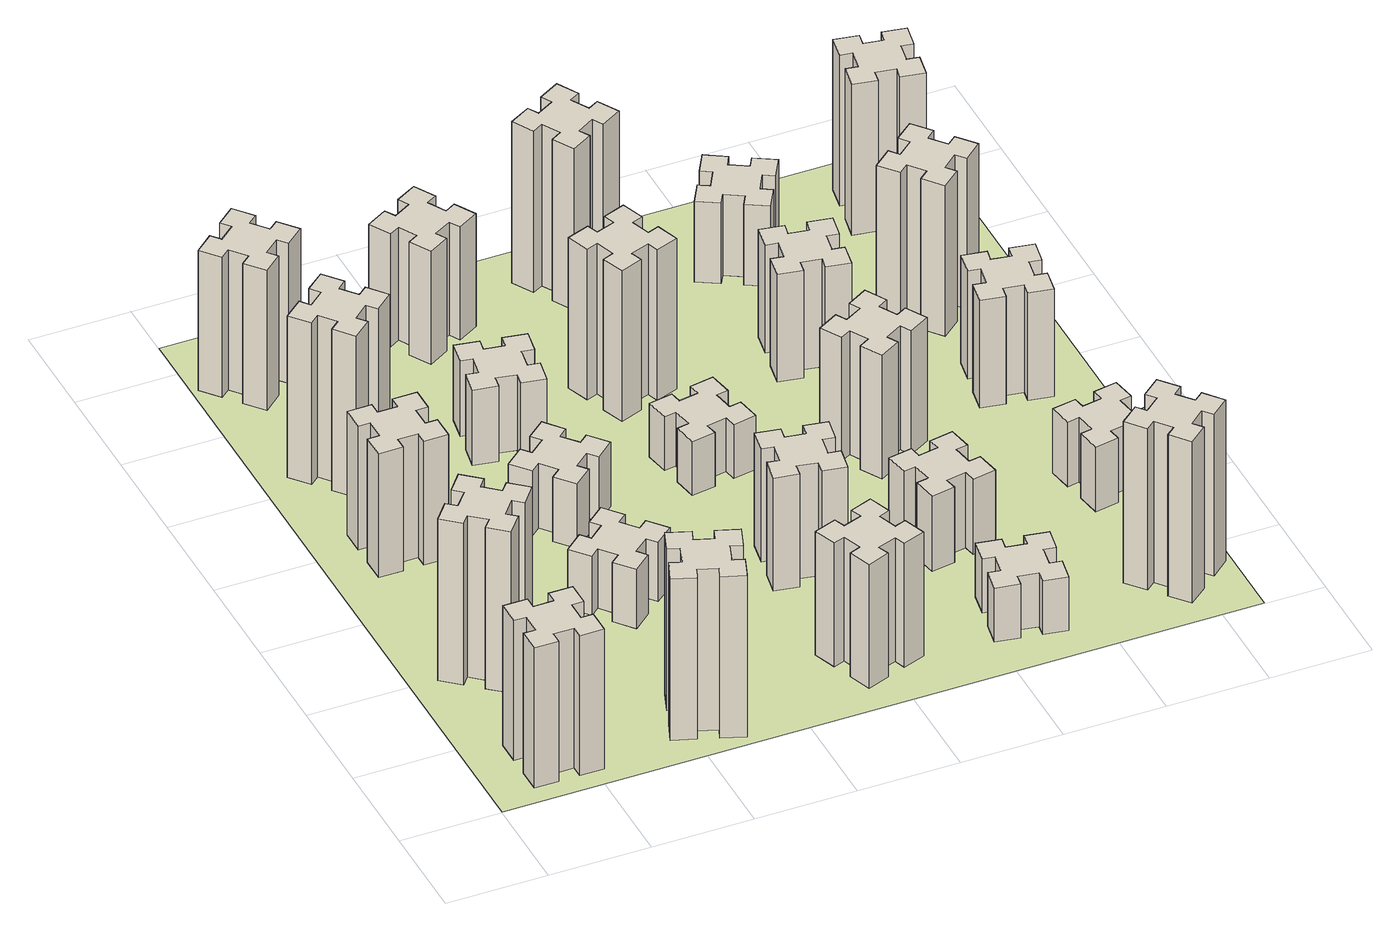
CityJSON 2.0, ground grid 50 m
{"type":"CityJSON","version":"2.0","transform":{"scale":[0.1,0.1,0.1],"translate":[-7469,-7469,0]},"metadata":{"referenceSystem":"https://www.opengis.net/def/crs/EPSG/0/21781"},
"CityObjects":{
"building1":{"type":"Building","attributes":{"class":"1000","function":"1000","usage":"1000","yearOfConstruction":2016,"roofType":"1000","measuredHeight":78,"storeysAboveGround":30,"storeysBelowGround":0},"geometry":[{"type":"Solid","lod":"1","boundaries":[[[[0,1,2,3,4,5,6,7,8,9,10,11,12,13,14,15,16,17,18,19]],[[17,16,20,21]],[[16,15,22,20]],[[15,14,23,22]],[[14,13,24,23]],[[13,12,25,24]],[[12,11,26,25]],[[11,10,27,26]],[[10,9,28,27]],[[9,8,29,28]],[[8,7,30,29]],[[7,6,31,30]],[[6,5,32,31]],[[5,4,33,32]],[[4,3,34,33]],[[3,2,35,34]],[[2,1,36,35]],[[1,0,37,36]],[[0,19,38,37]],[[19,18,39,38]],[[18,17,21,39]],[[24,25,26,27,28,29,30,31,32,33,34,35,36,37,38,39,21,20,22,23]]]]}]},
"building2":{"type":"Building","attributes":{"class":"1000","function":"1000","usage":"1000","yearOfConstruction":2016,"roofType":"1000","measuredHeight":90,"storeysAboveGround":30,"storeysBelowGround":0},"geometry":[{"type":"Solid","lod":"1","boundaries":[[[[40,41,42,43,44,45,46,47,48,49,50,51,52,53,54,55,56,57,58,59]],[[57,56,60,61]],[[56,55,62,60]],[[55,54,63,62]],[[54,53,64,63]],[[53,52,65,64]],[[52,51,66,65]],[[51,50,67,66]],[[50,49,68,67]],[[49,48,69,68]],[[48,47,70,69]],[[47,46,71,70]],[[46,45,72,71]],[[45,44,73,72]],[[44,43,74,73]],[[43,42,75,74]],[[42,41,76,75]],[[41,40,77,76]],[[40,59,78,77]],[[59,58,79,78]],[[58,57,61,79]],[[64,65,66,67,68,69,70,71,72,73,74,75,76,77,78,79,61,60,62,63]]]]}]},
"building3":{"type":"Building","attributes":{"class":"1000","function":"1000","usage":"1000","yearOfConstruction":2016,"roofType":"1000","measuredHeight":69,"storeysAboveGround":30,"storeysBelowGround":0},"geometry":[{"type":"Solid","lod":"1","boundaries":[[[[80,81,82,83,84,85,86,87,88,89,90,91,92,93,94,95,96,97,98,99]],[[97,96,100,101]],[[96,95,102,100]],[[95,94,103,102]],[[94,93,104,103]],[[93,92,105,104]],[[92,91,106,105]],[[91,90,107,106]],[[90,89,108,107]],[[89,88,109,108]],[[88,87,110,109]],[[87,86,111,110]],[[86,85,112,111]],[[85,84,113,112]],[[84,83,114,113]],[[83,82,115,114]],[[82,81,116,115]],[[81,80,117,116]],[[80,99,118,117]],[[99,98,119,118]],[[98,97,101,119]],[[104,105,106,107,108,109,110,111,112,113,114,115,116,117,118,119,101,100,102,103]]]]}]},
"building4":{"type":"Building","attributes":{"class":"1000","function":"1000","usage":"1000","yearOfConstruction":2016,"roofType":"1000","measuredHeight":90,"storeysAboveGround":30,"storeysBelowGround":0},"geometry":[{"type":"Solid","lod":"1","boundaries":[[[[120,121,122,123,124,125,126,127,128,129,130,131,132,133,134,135,136,137,138,139]],[[137,136,140,141]],[[136,135,142,140]],[[135,134,143,142]],[[134,133,144,143]],[[133,132,145,144]],[[132,131,146,145]],[[131,130,147,146]],[[130,129,148,147]],[[129,128,149,148]],[[128,127,150,149]],[[127,126,151,150]],[[126,125,152,151]],[[125,124,153,152]],[[124,123,154,153]],[[123,122,155,154]],[[122,121,156,155]],[[121,120,157,156]],[[120,139,158,157]],[[139,138,159,158]],[[138,137,141,159]],[[144,145,146,147,148,149,150,151,152,153,154,155,156,157,158,159,141,140,142,143]]]]}]},
"building5":{"type":"Building","attributes":{"class":"1000","function":"1000","usage":"1000","yearOfConstruction":2016,"roofType":"1000","measuredHeight":90,"storeysAboveGround":30,"storeysBelowGround":0},"geometry":[{"type":"Solid","lod":"1","boundaries":[[[[160,161,162,163,164,165,166,167,168,169,170,171,172,173,174,175,176,177,178,179]],[[177,176,180,181]],[[176,175,182,180]],[[175,174,183,182]],[[174,173,184,183]],[[173,172,185,184]],[[172,171,186,185]],[[171,170,187,186]],[[170,169,188,187]],[[169,168,189,188]],[[168,167,190,189]],[[167,166,191,190]],[[166,165,192,191]],[[165,164,193,192]],[[164,163,194,193]],[[163,162,195,194]],[[162,161,196,195]],[[161,160,197,196]],[[160,179,198,197]],[[179,178,199,198]],[[178,177,181,199]],[[184,185,186,187,188,189,190,191,192,193,194,195,196,197,198,199,181,180,182,183]]]]}]},
"building6":{"type":"Building","attributes":{"class":"1000","function":"1000","usage":"1000","yearOfConstruction":2016,"roofType":"1000","measuredHeight":78,"storeysAboveGround":30,"storeysBelowGround":0},"geometry":[{"type":"Solid","lod":"1","boundaries":[[[[200,201,202,203,204,205,206,207,208,209,210,211,212,213,214,215,216,217,218,219]],[[217,216,220,221]],[[216,215,222,220]],[[215,214,223,222]],[[214,213,224,223]],[[213,212,225,224]],[[212,211,226,225]],[[211,210,227,226]],[[210,209,228,227]],[[209,208,229,228]],[[208,207,230,229]],[[207,206,231,230]],[[206,205,232,231]],[[205,204,233,232]],[[204,203,234,233]],[[203,202,235,234]],[[202,201,236,235]],[[201,200,237,236]],[[200,219,238,237]],[[219,218,239,238]],[[218,217,221,239]],[[224,225,226,227,228,229,230,231,232,233,234,235,236,237,238,239,221,220,222,223]]]]}]},
"building7":{"type":"Building","attributes":{"class":"1000","function":"1000","usage":"1000","yearOfConstruction":2016,"roofType":"1000","measuredHeight":33,"storeysAboveGround":30,"storeysBelowGround":0},"geometry":[{"type":"Solid","lod":"1","boundaries":[[[[240,241,242,243,244,245,246,247,248,249,250,251,252,253,254,255,256,257,258,259]],[[257,256,260,261]],[[256,255,262,260]],[[255,254,263,262]],[[254,253,264,263]],[[253,252,265,264]],[[252,251,266,265]],[[251,250,267,266]],[[250,249,268,267]],[[249,248,269,268]],[[248,247,270,269]],[[247,246,271,270]],[[246,245,272,271]],[[245,244,273,272]],[[244,243,274,273]],[[243,242,275,274]],[[242,241,276,275]],[[241,240,277,276]],[[240,259,278,277]],[[259,258,279,278]],[[258,257,261,279]],[[264,265,266,267,268,269,270,271,272,273,274,275,276,277,278,279,261,260,262,263]]]]}]},
"building8":{"type":"Building","attributes":{"class":"1000","function":"1000","usage":"1000","yearOfConstruction":2016,"roofType":"1000","measuredHeight":36,"storeysAboveGround":30,"storeysBelowGround":0},"geometry":[{"type":"Solid","lod":"1","boundaries":[[[[280,281,282,283,284,285,286,287,288,289,290,291,292,293,294,295,296,297,298,299]],[[297,296,300,301]],[[296,295,302,300]],[[295,294,303,302]],[[294,293,304,303]],[[293,292,305,304]],[[292,291,306,305]],[[291,290,307,306]],[[290,289,308,307]],[[289,288,309,308]],[[288,287,310,309]],[[287,286,311,310]],[[286,285,312,311]],[[285,284,313,312]],[[284,283,314,313]],[[283,282,315,314]],[[282,281,316,315]],[[281,280,317,316]],[[280,299,318,317]],[[299,298,319,318]],[[298,297,301,319]],[[304,305,306,307,308,309,310,311,312,313,314,315,316,317,318,319,301,300,302,303]]]]}]},
"building9":{"type":"Building","attributes":{"class":"1000","function":"1000","usage":"1000","yearOfConstruction":2016,"roofType":"1000","measuredHeight":42,"storeysAboveGround":30,"storeysBelowGround":0},"geometry":[{"type":"Solid","lod":"1","boundaries":[[[[320,321,322,323,324,325,326,327,328,329,330,331,332,333,334,335,336,337,338,339]],[[337,336,340,341]],[[336,335,342,340]],[[335,334,343,342]],[[334,333,344,343]],[[333,332,345,344]],[[332,331,346,345]],[[331,330,347,346]],[[330,329,348,347]],[[329,328,349,348]],[[328,327,350,349]],[[327,326,351,350]],[[326,325,352,351]],[[325,324,353,352]],[[324,323,354,353]],[[323,322,355,354]],[[322,321,356,355]],[[321,320,357,356]],[[320,339,358,357]],[[339,338,359,358]],[[338,337,341,359]],[[344,345,346,347,348,349,350,351,352,353,354,355,356,357,358,359,341,340,342,343]]]]}]},
"building10":{"type":"Building","attributes":{"class":"1000","function":"1000","usage":"1000","yearOfConstruction":2016,"roofType":"1000","measuredHeight":69,"storeysAboveGround":30,"storeysBelowGround":0},"geometry":[{"type":"Solid","lod":"1","boundaries":[[[[360,361,362,363,364,365,366,367,368,369,370,371,372,373,374,375,376,377,378,379]],[[377,376,380,381]],[[376,375,382,380]],[[375,374,383,382]],[[374,373,384,383]],[[373,372,385,384]],[[372,371,386,385]],[[371,370,387,386]],[[370,369,388,387]],[[369,368,389,388]],[[368,367,390,389]],[[367,366,391,390]],[[366,365,392,391]],[[365,364,393,392]],[[364,363,394,393]],[[363,362,395,394]],[[362,361,396,395]],[[361,360,397,396]],[[360,379,398,397]],[[379,378,399,398]],[[378,377,381,399]],[[384,385,386,387,388,389,390,391,392,393,394,395,396,397,398,399,381,380,382,383]]]]}]},
"building11":{"type":"Building","attributes":{"class":"1000","function":"1000","usage":"1000","yearOfConstruction":2016,"roofType":"1000","measuredHeight":63,"storeysAboveGround":30,"storeysBelowGround":0},"geometry":[{"type":"Solid","lod":"1","boundaries":[[[[400,401,402,403,404,405,406,407,408,409,410,411,412,413,414,415,416,417,418,419]],[[417,416,420,421]],[[416,415,422,420]],[[415,414,423,422]],[[414,413,424,423]],[[413,412,425,424]],[[412,411,426,425]],[[411,410,427,426]],[[410,409,428,427]],[[409,408,429,428]],[[408,407,430,429]],[[407,406,431,430]],[[406,405,432,431]],[[405,404,433,432]],[[404,403,434,433]],[[403,402,435,434]],[[402,401,436,435]],[[401,400,437,436]],[[400,419,438,437]],[[419,418,439,438]],[[418,417,421,439]],[[424,425,426,427,428,429,430,431,432,433,434,435,436,437,438,439,421,420,422,423]]]]}]},
"building12":{"type":"Building","attributes":{"class":"1000","function":"1000","usage":"1000","yearOfConstruction":2016,"roofType":"1000","measuredHeight":63,"storeysAboveGround":30,"storeysBelowGround":0},"geometry":[{"type":"Solid","lod":"1","boundaries":[[[[440,441,442,443,444,445,446,447,448,449,450,451,452,453,454,455,456,457,458,459]],[[457,456,460,461]],[[456,455,462,460]],[[455,454,463,462]],[[454,453,464,463]],[[453,452,465,464]],[[452,451,466,465]],[[451,450,467,466]],[[450,449,468,467]],[[449,448,469,468]],[[448,447,470,469]],[[447,446,471,470]],[[446,445,472,471]],[[445,444,473,472]],[[444,443,474,473]],[[443,442,475,474]],[[442,441,476,475]],[[441,440,477,476]],[[440,459,478,477]],[[459,458,479,478]],[[458,457,461,479]],[[464,465,466,467,468,469,470,471,472,473,474,475,476,477,478,479,461,460,462,463]]]]}]},
"building13":{"type":"Building","attributes":{"class":"1000","function":"1000","usage":"1000","yearOfConstruction":2016,"roofType":"1000","measuredHeight":30,"storeysAboveGround":30,"storeysBelowGround":0},"geometry":[{"type":"Solid","lod":"1","boundaries":[[[[480,481,482,483,484,485,486,487,488,489,490,491,492,493,494,495,496,497,498,499]],[[497,496,500,501]],[[496,495,502,500]],[[495,494,503,502]],[[494,493,504,503]],[[493,492,505,504]],[[492,491,506,505]],[[491,490,507,506]],[[490,489,508,507]],[[489,488,509,508]],[[488,487,510,509]],[[487,486,511,510]],[[486,485,512,511]],[[485,484,513,512]],[[484,483,514,513]],[[483,482,515,514]],[[482,481,516,515]],[[481,480,517,516]],[[480,499,518,517]],[[499,498,519,518]],[[498,497,501,519]],[[504,505,506,507,508,509,510,511,512,513,514,515,516,517,518,519,501,500,502,503]]]]}]},
"building14":{"type":"Building","attributes":{"class":"1000","function":"1000","usage":"1000","yearOfConstruction":2016,"roofType":"1000","measuredHeight":84,"storeysAboveGround":30,"storeysBelowGround":0},"geometry":[{"type":"Solid","lod":"1","boundaries":[[[[520,521,522,523,524,525,526,527,528,529,530,531,532,533,534,535,536,537,538,539]],[[537,536,540,541]],[[536,535,542,540]],[[535,534,543,542]],[[534,533,544,543]],[[533,532,545,544]],[[532,531,546,545]],[[531,530,547,546]],[[530,529,548,547]],[[529,528,549,548]],[[528,527,550,549]],[[527,526,551,550]],[[526,525,552,551]],[[525,524,553,552]],[[524,523,554,553]],[[523,522,555,554]],[[522,521,556,555]],[[521,520,557,556]],[[520,539,558,557]],[[539,538,559,558]],[[538,537,541,559]],[[544,545,546,547,548,549,550,551,552,553,554,555,556,557,558,559,541,540,542,543]]]]}]},
"building15":{"type":"Building","attributes":{"class":"1000","function":"1000","usage":"1000","yearOfConstruction":2016,"roofType":"1000","measuredHeight":30,"storeysAboveGround":30,"storeysBelowGround":0},"geometry":[{"type":"Solid","lod":"1","boundaries":[[[[560,561,562,563,564,565,566,567,568,569,570,571,572,573,574,575,576,577,578,579]],[[577,576,580,581]],[[576,575,582,580]],[[575,574,583,582]],[[574,573,584,583]],[[573,572,585,584]],[[572,571,586,585]],[[571,570,587,586]],[[570,569,588,587]],[[569,568,589,588]],[[568,567,590,589]],[[567,566,591,590]],[[566,565,592,591]],[[565,564,593,592]],[[564,563,594,593]],[[563,562,595,594]],[[562,561,596,595]],[[561,560,597,596]],[[560,579,598,597]],[[579,578,599,598]],[[578,577,581,599]],[[584,585,586,587,588,589,590,591,592,593,594,595,596,597,598,599,581,580,582,583]]]]}]},
"building16":{"type":"Building","attributes":{"class":"1000","function":"1000","usage":"1000","yearOfConstruction":2016,"roofType":"1000","measuredHeight":90,"storeysAboveGround":30,"storeysBelowGround":0},"geometry":[{"type":"Solid","lod":"1","boundaries":[[[[600,601,602,603,604,605,606,607,608,609,610,611,612,613,614,615,616,617,618,619]],[[617,616,620,621]],[[616,615,622,620]],[[615,614,623,622]],[[614,613,624,623]],[[613,612,625,624]],[[612,611,626,625]],[[611,610,627,626]],[[610,609,628,627]],[[609,608,629,628]],[[608,607,630,629]],[[607,606,631,630]],[[606,605,632,631]],[[605,604,633,632]],[[604,603,634,633]],[[603,602,635,634]],[[602,601,636,635]],[[601,600,637,636]],[[600,619,638,637]],[[619,618,639,638]],[[618,617,621,639]],[[624,625,626,627,628,629,630,631,632,633,634,635,636,637,638,639,621,620,622,623]]]]}]},
"building17":{"type":"Building","attributes":{"class":"1000","function":"1000","usage":"1000","yearOfConstruction":2016,"roofType":"1000","measuredHeight":42,"storeysAboveGround":30,"storeysBelowGround":0},"geometry":[{"type":"Solid","lod":"1","boundaries":[[[[640,641,642,643,644,645,646,647,648,649,650,651,652,653,654,655,656,657,658,659]],[[657,656,660,661]],[[656,655,662,660]],[[655,654,663,662]],[[654,653,664,663]],[[653,652,665,664]],[[652,651,666,665]],[[651,650,667,666]],[[650,649,668,667]],[[649,648,669,668]],[[648,647,670,669]],[[647,646,671,670]],[[646,645,672,671]],[[645,644,673,672]],[[644,643,674,673]],[[643,642,675,674]],[[642,641,676,675]],[[641,640,677,676]],[[640,659,678,677]],[[659,658,679,678]],[[658,657,661,679]],[[664,665,666,667,668,669,670,671,672,673,674,675,676,677,678,679,661,660,662,663]]]]}]},
"building18":{"type":"Building","attributes":{"class":"1000","function":"1000","usage":"1000","yearOfConstruction":2016,"roofType":"1000","measuredHeight":69,"storeysAboveGround":30,"storeysBelowGround":0},"geometry":[{"type":"Solid","lod":"1","boundaries":[[[[680,681,682,683,684,685,686,687,688,689,690,691,692,693,694,695,696,697,698,699]],[[697,696,700,701]],[[696,695,702,700]],[[695,694,703,702]],[[694,693,704,703]],[[693,692,705,704]],[[692,691,706,705]],[[691,690,707,706]],[[690,689,708,707]],[[689,688,709,708]],[[688,687,710,709]],[[687,686,711,710]],[[686,685,712,711]],[[685,684,713,712]],[[684,683,714,713]],[[683,682,715,714]],[[682,681,716,715]],[[681,680,717,716]],[[680,699,718,717]],[[699,698,719,718]],[[698,697,701,719]],[[704,705,706,707,708,709,710,711,712,713,714,715,716,717,718,719,701,700,702,703]]]]}]},
"building19":{"type":"Building","attributes":{"class":"1000","function":"1000","usage":"1000","yearOfConstruction":2016,"roofType":"1000","measuredHeight":60,"storeysAboveGround":30,"storeysBelowGround":0},"geometry":[{"type":"Solid","lod":"1","boundaries":[[[[720,721,722,723,724,725,726,727,728,729,730,731,732,733,734,735,736,737,738,739]],[[737,736,740,741]],[[736,735,742,740]],[[735,734,743,742]],[[734,733,744,743]],[[733,732,745,744]],[[732,731,746,745]],[[731,730,747,746]],[[730,729,748,747]],[[729,728,749,748]],[[728,727,750,749]],[[727,726,751,750]],[[726,725,752,751]],[[725,724,753,752]],[[724,723,754,753]],[[723,722,755,754]],[[722,721,756,755]],[[721,720,757,756]],[[720,739,758,757]],[[739,738,759,758]],[[738,737,741,759]],[[744,745,746,747,748,749,750,751,752,753,754,755,756,757,758,759,741,740,742,743]]]]}]},
"building20":{"type":"Building","attributes":{"class":"1000","function":"1000","usage":"1000","yearOfConstruction":2016,"roofType":"1000","measuredHeight":90,"storeysAboveGround":30,"storeysBelowGround":0},"geometry":[{"type":"Solid","lod":"1","boundaries":[[[[760,761,762,763,764,765,766,767,768,769,770,771,772,773,774,775,776,777,778,779]],[[777,776,780,781]],[[776,775,782,780]],[[775,774,783,782]],[[774,773,784,783]],[[773,772,785,784]],[[772,771,786,785]],[[771,770,787,786]],[[770,769,788,787]],[[769,768,789,788]],[[768,767,790,789]],[[767,766,791,790]],[[766,765,792,791]],[[765,764,793,792]],[[764,763,794,793]],[[763,762,795,794]],[[762,761,796,795]],[[761,760,797,796]],[[760,779,798,797]],[[779,778,799,798]],[[778,777,781,799]],[[784,785,786,787,788,789,790,791,792,793,794,795,796,797,798,799,781,780,782,783]]]]}]},
"building21":{"type":"Building","attributes":{"class":"1000","function":"1000","usage":"1000","yearOfConstruction":2016,"roofType":"1000","measuredHeight":45,"storeysAboveGround":30,"storeysBelowGround":0},"geometry":[{"type":"Solid","lod":"1","boundaries":[[[[800,801,802,803,804,805,806,807,808,809,810,811,812,813,814,815,816,817,818,819]],[[817,816,820,821]],[[816,815,822,820]],[[815,814,823,822]],[[814,813,824,823]],[[813,812,825,824]],[[812,811,826,825]],[[811,810,827,826]],[[810,809,828,827]],[[809,808,829,828]],[[808,807,830,829]],[[807,806,831,830]],[[806,805,832,831]],[[805,804,833,832]],[[804,803,834,833]],[[803,802,835,834]],[[802,801,836,835]],[[801,800,837,836]],[[800,819,838,837]],[[819,818,839,838]],[[818,817,821,839]],[[824,825,826,827,828,829,830,831,832,833,834,835,836,837,838,839,821,820,822,823]]]]}]},
"building22":{"type":"Building","attributes":{"class":"1000","function":"1000","usage":"1000","yearOfConstruction":2016,"roofType":"1000","measuredHeight":36,"storeysAboveGround":30,"storeysBelowGround":0},"geometry":[{"type":"Solid","lod":"1","boundaries":[[[[840,841,842,843,844,845,846,847,848,849,850,851,852,853,854,855,856,857,858,859]],[[857,856,860,861]],[[856,855,862,860]],[[855,854,863,862]],[[854,853,864,863]],[[853,852,865,864]],[[852,851,866,865]],[[851,850,867,866]],[[850,849,868,867]],[[849,848,869,868]],[[848,847,870,869]],[[847,846,871,870]],[[846,845,872,871]],[[845,844,873,872]],[[844,843,874,873]],[[843,842,875,874]],[[842,841,876,875]],[[841,840,877,876]],[[840,859,878,877]],[[859,858,879,878]],[[858,857,861,879]],[[864,865,866,867,868,869,870,871,872,873,874,875,876,877,878,879,861,860,862,863]]]]}]},
"building23":{"type":"Building","attributes":{"class":"1000","function":"1000","usage":"1000","yearOfConstruction":2016,"roofType":"1000","measuredHeight":60,"storeysAboveGround":30,"storeysBelowGround":0},"geometry":[{"type":"Solid","lod":"1","boundaries":[[[[880,881,882,883,884,885,886,887,888,889,890,891,892,893,894,895,896,897,898,899]],[[897,896,900,901]],[[896,895,902,900]],[[895,894,903,902]],[[894,893,904,903]],[[893,892,905,904]],[[892,891,906,905]],[[891,890,907,906]],[[890,889,908,907]],[[889,888,909,908]],[[888,887,910,909]],[[887,886,911,910]],[[886,885,912,911]],[[885,884,913,912]],[[884,883,914,913]],[[883,882,915,914]],[[882,881,916,915]],[[881,880,917,916]],[[880,899,918,917]],[[899,898,919,918]],[[898,897,901,919]],[[904,905,906,907,908,909,910,911,912,913,914,915,916,917,918,919,901,900,902,903]]]]}]},
"building24":{"type":"Building","attributes":{"class":"1000","function":"1000","usage":"1000","yearOfConstruction":2016,"roofType":"1000","measuredHeight":84,"storeysAboveGround":30,"storeysBelowGround":0},"geometry":[{"type":"Solid","lod":"1","boundaries":[[[[920,921,922,923,924,925,926,927,928,929,930,931,932,933,934,935,936,937,938,939]],[[937,936,940,941]],[[936,935,942,940]],[[935,934,943,942]],[[934,933,944,943]],[[933,932,945,944]],[[932,931,946,945]],[[931,930,947,946]],[[930,929,948,947]],[[929,928,949,948]],[[928,927,950,949]],[[927,926,951,950]],[[926,925,952,951]],[[925,924,953,952]],[[924,923,954,953]],[[923,922,955,954]],[[922,921,956,955]],[[921,920,957,956]],[[920,939,958,957]],[[939,938,959,958]],[[938,937,941,959]],[[944,945,946,947,948,949,950,951,952,953,954,955,956,957,958,959,941,940,942,943]]]]}]},
"building25":{"type":"Building","attributes":{"class":"1000","function":"1000","usage":"1000","yearOfConstruction":2016,"roofType":"1000","measuredHeight":84,"storeysAboveGround":30,"storeysBelowGround":0},"geometry":[{"type":"Solid","lod":"1","boundaries":[[[[960,961,962,963,964,965,966,967,968,969,970,971,972,973,974,975,976,977,978,979]],[[977,976,980,981]],[[976,975,982,980]],[[975,974,983,982]],[[974,973,984,983]],[[973,972,985,984]],[[972,971,986,985]],[[971,970,987,986]],[[970,969,988,987]],[[969,968,989,988]],[[968,967,990,989]],[[967,966,991,990]],[[966,965,992,991]],[[965,964,993,992]],[[964,963,994,993]],[[963,962,995,994]],[[962,961,996,995]],[[961,960,997,996]],[[960,979,998,997]],[[979,978,999,998]],[[978,977,981,999]],[[984,985,986,987,988,989,990,991,992,993,994,995,996,997,998,999,981,980,982,983]]]]}]},
"landuse1":{"type":"LandUse","attributes":{"name":"plot1","function":"1010"},"geometry":[{"type":"MultiSurface","lod":"1","boundaries":[[[1000,1001,1002,1003]]]}]}
},
"vertices":[
[265,325,0],[265,225,0],[205,225,0],[205,105,0],[325,105,0],[325,165,0],[425,165,0],[425,105,0],[545,105,0],[545,225,0],[485,225,0],[485,325,0],[545,325,0],[545,445,0],[425,445,0],[425,385,0],[325,385,0],[325,445,0],[205,445,0],[205,325,0],[325,385,780],[325,445,780],[425,385,780],[425,445,780],[545,445,780],[545,325,780],[485,325,780],[485,225,780],[545,225,780],[545,105,780],[425,105,780],[425,165,780],[325,165,780],[325,105,780],[205,105,780],[205,225,780],[265,225,780],[265,325,780],[205,325,780],[205,445,780],
[484,1067,0],[408,1132,0],[446,1178,0],[354,1255,0],[277,1163,0],[323,1124,0],[259,1048,0],[213,1086,0],[136,994,0],[228,917,0],[266,963,0],[343,899,0],[304,853,0],[396,776,0],[473,868,0],[427,906,0],[492,983,0],[538,944,0],[615,1036,0],[523,1113,0],[492,983,900],[538,944,900],[427,906,900],[473,868,900],[396,776,900],[304,853,900],[343,899,900],[266,963,900],[228,917,900],[136,994,900],[213,1086,900],[259,1048,900],[323,1124,900],[277,1163,900],[354,1255,900],[446,1178,900],[408,1132,900],[484,1067,900],[523,1113,900],[615,1036,900],
[425,2065,0],[325,2065,0],[325,2125,0],[205,2125,0],[205,2005,0],[265,2005,0],[265,1905,0],[205,1905,0],[205,1785,0],[325,1785,0],[325,1845,0],[425,1845,0],[425,1785,0],[545,1785,0],[545,1905,0],[485,1905,0],[485,2005,0],[545,2005,0],[545,2125,0],[425,2125,0],[485,2005,690],[545,2005,690],[485,1905,690],[545,1905,690],[545,1785,690],[425,1785,690],[425,1845,690],[325,1845,690],[325,1785,690],[205,1785,690],[205,1905,690],[265,1905,690],[265,2005,690],[205,2005,690],[205,2125,690],[325,2125,690],[325,2065,690],[425,2065,690],[425,2125,690],[545,2125,690],
[492,2628,0],[427,2704,0],[473,2743,0],[396,2835,0],[304,2758,0],[343,2712,0],[266,2647,0],[228,2693,0],[136,2616,0],[213,2524,0],[259,2563,0],[323,2486,0],[277,2448,0],[354,2356,0],[446,2433,0],[408,2479,0],[484,2543,0],[523,2497,0],[615,2574,0],[538,2666,0],[484,2543,900],[523,2497,900],[408,2479,900],[446,2433,900],[354,2356,900],[277,2448,900],[323,2486,900],[259,2563,900],[213,2524,900],[136,2616,900],[228,2693,900],[266,2647,900],[343,2712,900],[304,2758,900],[396,2835,900],[473,2743,900],[427,2704,900],[492,2628,900],[538,2666,900],[615,2574,900],
[1029,360,0],[995,266,0],[939,287,0],[897,174,0],[1010,133,0],[1031,189,0],[1125,155,0],[1104,99,0],[1217,57,0],[1258,170,0],[1202,191,0],[1236,285,0],[1292,264,0],[1333,377,0],[1220,418,0],[1200,362,0],[1106,396,0],[1127,452,0],[1014,493,0],[973,380,0],[1106,396,900],[1127,452,900],[1200,362,900],[1220,418,900],[1333,377,900],[1292,264,900],[1236,285,900],[1202,191,900],[1258,170,900],[1217,57,900],[1104,99,900],[1125,155,900],[1031,189,900],[1010,133,900],[897,174,900],[939,287,900],[995,266,900],[1029,360,900],[973,380,900],[1014,493,900],
[308,3219,0],[384,3283,0],[423,3237,0],[515,3314,0],[438,3406,0],[392,3368,0],[327,3444,0],[373,3483,0],[296,3575,0],[204,3498,0],[243,3452,0],[166,3387,0],[128,3433,0],[36,3356,0],[113,3264,0],[159,3303,0],[223,3226,0],[177,3188,0],[254,3096,0],[346,3173,0],[223,3226,780],[177,3188,780],[159,3303,780],[113,3264,780],[36,3356,780],[128,3433,780],[166,3387,780],[243,3452,780],[204,3498,780],[296,3575,780],[373,3483,780],[327,3444,780],[392,3368,780],[438,3406,780],[515,3314,780],[423,3237,780],[384,3283,780],[308,3219,780],[346,3173,780],[254,3096,780],
[1083,1332,0],[1006,1267,0],[968,1313,0],[876,1236,0],[953,1144,0],[999,1183,0],[1063,1106,0],[1017,1068,0],[1094,976,0],[1186,1053,0],[1148,1099,0],[1224,1163,0],[1263,1117,0],[1355,1194,0],[1278,1286,0],[1232,1248,0],[1167,1324,0],[1213,1363,0],[1136,1455,0],[1044,1378,0],[1167,1324,330],[1213,1363,330],[1232,1248,330],[1278,1286,330],[1355,1194,330],[1263,1117,330],[1224,1163,330],[1148,1099,330],[1186,1053,330],[1094,976,330],[1017,1068,330],[1063,1106,330],[999,1183,330],[953,1144,330],[876,1236,330],[968,1313,330],[1006,1267,330],[1083,1332,330],[1044,1378,330],[1136,1455,330],
[1083,1972,0],[1006,1907,0],[968,1953,0],[876,1876,0],[953,1784,0],[999,1823,0],[1063,1746,0],[1017,1708,0],[1094,1616,0],[1186,1693,0],[1148,1739,0],[1224,1803,0],[1263,1757,0],[1355,1834,0],[1278,1926,0],[1232,1888,0],[1167,1964,0],[1213,2003,0],[1136,2095,0],[1044,2018,0],[1167,1964,360],[1213,2003,360],[1232,1888,360],[1278,1926,360],[1355,1834,360],[1263,1757,360],[1224,1803,360],[1148,1739,360],[1186,1693,360],[1094,1616,360],[1017,1708,360],[1063,1746,360],[999,1823,360],[953,1784,360],[876,1876,360],[968,1953,360],[1006,1907,360],[1083,1972,360],[1044,2018,360],[1136,2095,360],
[1215,2427,0],[1232,2525,0],[1291,2515,0],[1312,2633,0],[1194,2654,0],[1184,2595,0],[1085,2612,0],[1096,2671,0],[977,2692,0],[957,2574,0],[1016,2564,0],[998,2465,0],[939,2476,0],[918,2357,0],[1037,2337,0],[1047,2396,0],[1145,2378,0],[1135,2319,0],[1253,2298,0],[1274,2417,0],[1145,2378,420],[1135,2319,420],[1047,2396,420],[1037,2337,420],[918,2357,420],[939,2476,420],[998,2465,420],[1016,2564,420],[957,2574,420],[977,2692,420],[1096,2671,420],[1085,2612,420],[1184,2595,420],[1194,2654,420],[1312,2633,420],[1291,2515,420],[1232,2525,420],[1215,2427,420],[1274,2417,420],[1253,2298,420],
[1965,496,0],[1871,462,0],[1850,518,0],[1737,477,0],[1779,364,0],[1835,385,0],[1869,291,0],[1813,270,0],[1854,157,0],[1967,199,0],[1946,255,0],[2040,289,0],[2060,233,0],[2173,274,0],[2132,387,0],[2076,366,0],[2042,460,0],[2098,480,0],[2057,593,0],[1944,552,0],[2042,460,690],[2098,480,690],[2076,366,690],[2132,387,690],[2173,274,690],[2060,233,690],[2040,289,690],[1946,255,690],[1967,199,690],[1854,157,690],[1813,270,690],[1869,291,690],[1835,385,690],[1779,364,690],[1737,477,690],[1850,518,690],[1871,462,690],[1965,496,690],[1944,552,690],[2057,593,690],
[1104,3456,0],[1017,3406,0],[987,3458,0],[883,3398,0],[943,3294,0],[995,3324,0],[1045,3237,0],[993,3207,0],[1053,3103,0],[1157,3163,0],[1127,3215,0],[1214,3265,0],[1244,3213,0],[1348,3273,0],[1288,3377,0],[1236,3347,0],[1186,3434,0],[1238,3464,0],[1178,3568,0],[1074,3508,0],[1186,3434,630],[1238,3464,630],[1236,3347,630],[1288,3377,630],[1348,3273,630],[1244,3213,630],[1214,3265,630],[1127,3215,630],[1157,3163,630],[1053,3103,630],[993,3207,630],[1045,3237,630],[995,3324,630],[943,3294,630],[883,3398,630],[987,3458,630],[1017,3406,630],[1104,3456,630],[1074,3508,630],[1178,3568,630],
[2055,1047,0],[2072,1145,0],[2131,1135,0],[2152,1253,0],[2034,1274,0],[2024,1215,0],[1925,1232,0],[1936,1291,0],[1817,1312,0],[1797,1194,0],[1856,1184,0],[1838,1085,0],[1779,1096,0],[1758,977,0],[1877,957,0],[1887,1016,0],[1985,998,0],[1975,939,0],[2093,918,0],[2114,1037,0],[1985,998,630],[1975,939,630],[1887,1016,630],[1877,957,630],[1758,977,630],[1779,1096,630],[1838,1085,630],[1856,1184,630],[1797,1194,630],[1817,1312,630],[1936,1291,630],[1925,1232,630],[2024,1215,630],[2034,1274,630],[2152,1253,630],[2131,1135,630],[2072,1145,630],[2055,1047,630],[2114,1037,630],[2093,918,630],
[1972,1925,0],[1955,2024,0],[2014,2034,0],[1993,2152,0],[1875,2131,0],[1885,2072,0],[1787,2055,0],[1777,2114,0],[1658,2093,0],[1679,1975,0],[1738,1985,0],[1756,1887,0],[1697,1877,0],[1717,1758,0],[1836,1779,0],[1825,1838,0],[1924,1856,0],[1934,1797,0],[2052,1817,0],[2031,1936,0],[1924,1856,300],[1934,1797,300],[1825,1838,300],[1836,1779,300],[1717,1758,300],[1697,1877,300],[1756,1887,300],[1738,1985,300],[1679,1975,300],[1658,2093,300],[1777,2114,300],[1787,2055,300],[1885,2072,300],[1875,2131,300],[1993,2152,300],[2014,2034,300],[1955,2024,300],[1972,1925,300],[2031,1936,300],[2052,1817,300],
[1876,2586,0],[1842,2680,0],[1898,2700,0],[1857,2813,0],[1744,2772,0],[1765,2716,0],[1671,2682,0],[1650,2738,0],[1537,2697,0],[1579,2584,0],[1635,2605,0],[1669,2511,0],[1613,2490,0],[1654,2377,0],[1767,2419,0],[1746,2475,0],[1840,2509,0],[1860,2453,0],[1973,2494,0],[1932,2607,0],[1840,2509,840],[1860,2453,840],[1746,2475,840],[1767,2419,840],[1654,2377,840],[1613,2490,840],[1669,2511,840],[1635,2605,840],[1579,2584,840],[1537,2697,840],[1650,2738,840],[1671,2682,840],[1765,2716,840],[1744,2772,840],[1857,2813,840],[1898,2700,840],[1842,2680,840],[1876,2586,840],[1932,2607,840],[1973,2494,840],
[2596,444,0],[2578,345,0],[2519,356,0],[2498,237,0],[2617,217,0],[2627,276,0],[2725,258,0],[2715,199,0],[2833,178,0],[2854,297,0],[2795,307,0],[2812,405,0],[2871,395,0],[2892,513,0],[2774,534,0],[2764,475,0],[2665,492,0],[2676,551,0],[2557,572,0],[2537,454,0],[2665,492,300],[2676,551,300],[2764,475,300],[2774,534,300],[2892,513,300],[2871,395,300],[2812,405,300],[2795,307,300],[2854,297,300],[2833,178,300],[2715,199,300],[2725,258,300],[2627,276,300],[2617,217,300],[2498,237,300],[2519,356,300],[2578,345,300],[2596,444,300],[2537,454,300],[2557,572,300],
[1844,3556,0],[1757,3506,0],[1727,3558,0],[1623,3498,0],[1683,3394,0],[1735,3424,0],[1785,3337,0],[1733,3307,0],[1793,3203,0],[1897,3263,0],[1867,3315,0],[1954,3365,0],[1984,3313,0],[2088,3373,0],[2028,3477,0],[1976,3447,0],[1926,3534,0],[1978,3564,0],[1918,3668,0],[1814,3608,0],[1926,3534,900],[1978,3564,900],[1976,3447,900],[2028,3477,900],[2088,3373,900],[1984,3313,900],[1954,3365,900],[1867,3315,900],[1897,3263,900],[1793,3203,900],[1733,3307,900],[1785,3337,900],[1735,3424,900],[1683,3394,900],[1623,3498,900],[1727,3558,900],[1757,3506,900],[1844,3556,900],[1814,3608,900],[1918,3668,900],
[2625,1132,0],[2527,1115,0],[2517,1174,0],[2398,1153,0],[2419,1035,0],[2478,1045,0],[2496,947,0],[2437,937,0],[2457,818,0],[2576,839,0],[2565,898,0],[2664,916,0],[2674,857,0],[2792,877,0],[2771,996,0],[2712,985,0],[2695,1084,0],[2754,1094,0],[2733,1212,0],[2615,1191,0],[2695,1084,420],[2754,1094,420],[2712,985,420],[2771,996,420],[2792,877,420],[2674,857,420],[2664,916,420],[2565,898,420],[2576,839,420],[2457,818,420],[2437,937,420],[2496,947,420],[2478,1045,420],[2419,1035,420],[2398,1153,420],[2517,1174,420],[2527,1115,420],[2625,1132,420],[2615,1191,420],[2733,1212,420],
[2475,1744,0],[2525,1657,0],[2473,1627,0],[2533,1523,0],[2637,1583,0],[2607,1635,0],[2694,1685,0],[2724,1633,0],[2828,1693,0],[2768,1797,0],[2716,1767,0],[2666,1854,0],[2718,1884,0],[2658,1988,0],[2554,1928,0],[2584,1876,0],[2497,1826,0],[2467,1878,0],[2363,1818,0],[2423,1714,0],[2497,1826,690],[2467,1878,690],[2584,1876,690],[2554,1928,690],[2658,1988,690],[2718,1884,690],[2666,1854,690],[2716,1767,690],[2768,1797,690],[2828,1693,690],[2724,1633,690],[2694,1685,690],[2607,1635,690],[2637,1583,690],[2533,1523,690],[2473,1627,690],[2525,1657,690],[2475,1744,690],[2423,1714,690],[2363,1818,690],
[2496,2564,0],[2478,2465,0],[2419,2476,0],[2398,2357,0],[2517,2337,0],[2527,2396,0],[2625,2378,0],[2615,2319,0],[2733,2298,0],[2754,2417,0],[2695,2427,0],[2712,2525,0],[2771,2515,0],[2792,2633,0],[2674,2654,0],[2664,2595,0],[2565,2612,0],[2576,2671,0],[2457,2692,0],[2437,2574,0],[2565,2612,600],[2576,2671,600],[2664,2595,600],[2674,2654,600],[2792,2633,600],[2771,2515,600],[2712,2525,600],[2695,2427,600],[2754,2417,600],[2733,2298,600],[2615,2319,600],[2625,2378,600],[2527,2396,600],[2517,2337,600],[2398,2357,600],[2419,2476,600],[2478,2465,600],[2496,2564,600],[2437,2574,600],[2457,2692,600],
[3468,259,0],[3544,323,0],[3583,277,0],[3675,354,0],[3598,446,0],[3552,408,0],[3487,484,0],[3533,523,0],[3456,615,0],[3364,538,0],[3403,492,0],[3326,427,0],[3288,473,0],[3196,396,0],[3273,304,0],[3319,343,0],[3383,266,0],[3337,228,0],[3414,136,0],[3506,213,0],[3383,266,900],[3337,228,900],[3319,343,900],[3273,304,900],[3196,396,900],[3288,473,900],[3326,427,900],[3403,492,900],[3364,538,900],[3456,615,900],[3533,523,900],[3487,484,900],[3552,408,900],[3598,446,900],[3675,354,900],[3583,277,900],[3544,323,900],[3468,259,900],[3506,213,900],[3414,136,900],
[2497,3165,0],[2584,3115,0],[2554,3063,0],[2658,3003,0],[2718,3107,0],[2666,3137,0],[2716,3224,0],[2768,3194,0],[2828,3298,0],[2724,3358,0],[2694,3306,0],[2607,3356,0],[2637,3408,0],[2533,3468,0],[2473,3364,0],[2525,3334,0],[2475,3247,0],[2423,3277,0],[2363,3173,0],[2467,3113,0],[2475,3247,450],[2423,3277,450],[2525,3334,450],[2473,3364,450],[2533,3468,450],[2637,3408,450],[2607,3356,450],[2694,3306,450],[2724,3358,450],[2828,3298,450],[2768,3194,450],[2716,3224,450],[2666,3137,450],[2718,3107,450],[2658,3003,450],[2554,3063,450],[2584,3115,450],[2497,3165,450],[2467,3113,450],[2363,3173,450],
[3465,1232,0],[3367,1215,0],[3357,1274,0],[3238,1253,0],[3259,1135,0],[3318,1145,0],[3336,1047,0],[3277,1037,0],[3297,918,0],[3416,939,0],[3405,998,0],[3504,1016,0],[3514,957,0],[3632,977,0],[3611,1096,0],[3552,1085,0],[3535,1184,0],[3594,1194,0],[3573,1312,0],[3455,1291,0],[3535,1184,360],[3594,1194,360],[3552,1085,360],[3611,1096,360],[3632,977,360],[3514,957,360],[3504,1016,360],[3405,998,360],[3416,939,360],[3297,918,360],[3277,1037,360],[3336,1047,360],[3318,1145,360],[3259,1135,360],[3238,1253,360],[3357,1274,360],[3367,1215,360],[3465,1232,360],[3455,1291,360],[3573,1312,360],
[3267,1856,0],[3365,1838,0],[3355,1779,0],[3473,1758,0],[3494,1877,0],[3435,1887,0],[3452,1985,0],[3511,1975,0],[3532,2093,0],[3414,2114,0],[3404,2055,0],[3305,2072,0],[3316,2131,0],[3197,2152,0],[3177,2034,0],[3236,2024,0],[3218,1925,0],[3159,1936,0],[3138,1817,0],[3257,1797,0],[3218,1925,600],[3159,1936,600],[3236,2024,600],[3177,2034,600],[3197,2152,600],[3316,2131,600],[3305,2072,600],[3404,2055,600],[3414,2114,600],[3532,2093,600],[3511,1975,600],[3452,1985,600],[3435,1887,600],[3494,1877,600],[3473,1758,600],[3355,1779,600],[3365,1838,600],[3267,1856,600],[3257,1797,600],[3138,1817,600],
[3119,2563,0],[3183,2486,0],[3137,2448,0],[3214,2356,0],[3306,2433,0],[3268,2479,0],[3344,2543,0],[3383,2497,0],[3475,2574,0],[3398,2666,0],[3352,2628,0],[3287,2704,0],[3333,2743,0],[3256,2835,0],[3164,2758,0],[3203,2712,0],[3126,2647,0],[3088,2693,0],[2996,2616,0],[3073,2524,0],[3126,2647,840],[3088,2693,840],[3203,2712,840],[3164,2758,840],[3256,2835,840],[3333,2743,840],[3287,2704,840],[3352,2628,840],[3398,2666,840],[3475,2574,840],[3383,2497,840],[3344,2543,840],[3268,2479,840],[3306,2433,840],[3214,2356,840],[3137,2448,840],[3183,2486,840],[3119,2563,840],[3073,2524,840],[2996,2616,840],
[3404,3435,0],[3305,3452,0],[3316,3511,0],[3197,3532,0],[3177,3414,0],[3236,3404,0],[3218,3305,0],[3159,3316,0],[3138,3197,0],[3257,3177,0],[3267,3236,0],[3365,3218,0],[3355,3159,0],[3473,3138,0],[3494,3257,0],[3435,3267,0],[3452,3365,0],[3511,3355,0],[3532,3473,0],[3414,3494,0],[3452,3365,840],[3511,3355,840],[3435,3267,840],[3494,3257,840],[3473,3138,840],[3355,3159,840],[3365,3218,840],[3267,3236,840],[3257,3177,840],[3138,3197,840],[3159,3316,840],[3218,3305,840],[3236,3404,840],[3177,3414,840],[3197,3532,840],[3316,3511,840],[3305,3452,840],[3404,3435,840],[3414,3494,840],[3532,3473,840],
[5,3705,0],[3705,3705,0],[3705,5,0],[5,5,0]
]}
